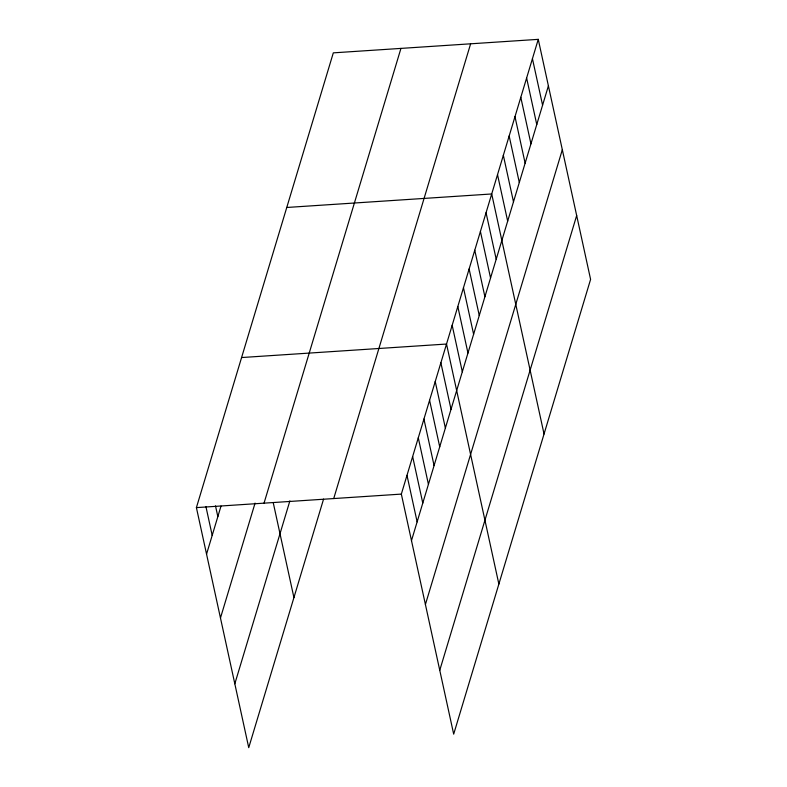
<?xml version="1.0" encoding="UTF-8"?>
<svg xmlns="http://www.w3.org/2000/svg" width="787" height="787" viewBox="0 0 787 787"><rect width="100%" height="100%" fill="white"/><g stroke="black" fill="none" stroke-linecap="round" stroke-linejoin="round"><path stroke-width="1.18" d="M323.575 499.096L248.741 747.65L196.406 507.615L333.314 52.857L538.259 39.35L590.594 279.385L453.686 734.143L401.34 494.098L538.259 39.35M206.548 554.137L221.019 506.061M220.468 617.992L255.067 503.1M264.038 503.149L400.947 48.401M234.821 683.785L289.882 500.896M333.718 498.555L470.626 43.806M411.483 540.62L548.401 85.872M425.413 604.485L562.321 149.727M439.756 670.278L576.674 215.53M286.773 207.473L491.708 193.966L544.043 434.001M241.589 357.544L446.524 344.037L498.86 584.072M196.406 507.615L401.34 494.098M532.435 58.681L542.587 105.192M526.621 78.002L536.764 124.523M520.797 97.332L530.95 143.854M514.983 116.653L525.126 163.175M509.159 135.984L519.312 182.505M503.346 155.314L513.488 201.836M497.522 174.635L507.674 221.157M486.061 212.726L496.203 259.248M480.414 231.486L490.557 277.998M474.768 250.236L484.91 296.758M469.121 268.997L479.263 315.518M463.464 287.757L473.617 334.278M457.818 306.517L467.96 353.038M452.171 325.277L462.313 371.798M440.877 362.787L451.02 409.309M435.231 381.547L445.373 428.069M429.584 400.308L439.726 446.829M423.937 419.068L434.08 465.589M418.291 437.828L428.433 484.349M412.644 456.588L422.786 503.1M406.987 475.338L417.14 521.86M273.207 502.559L293.925 597.579M215.5 505.884L217.842 516.616M205.958 506.749L212.195 535.376"/></g></svg>
